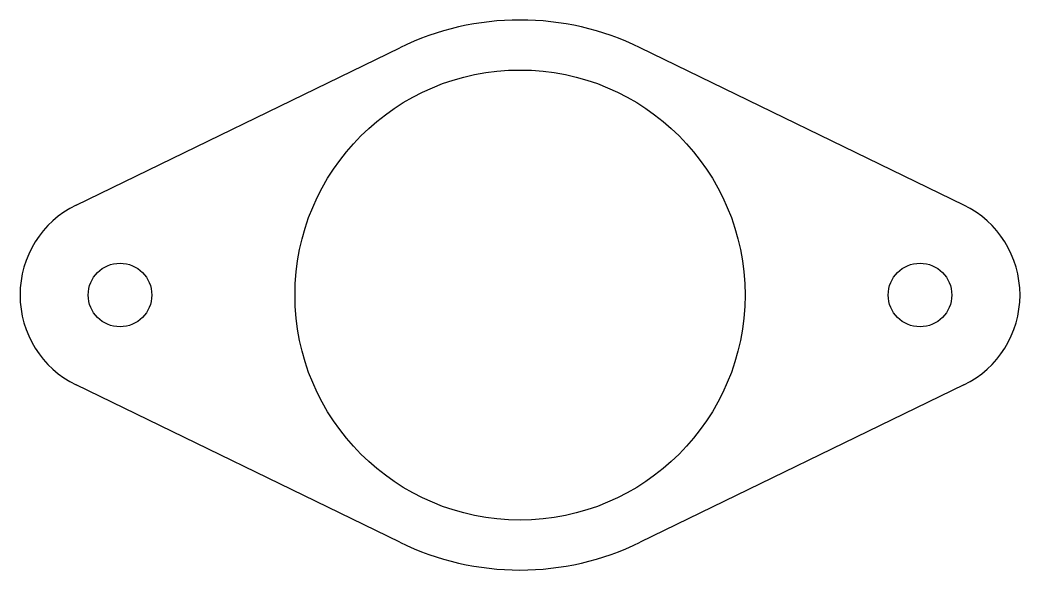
# Model space of a CAD drawing. Extents: x -1.25 to 1.25, y -0.69 to 0.69.
import ezdxf

# ---------------------------------------------------------------- set-up
doc = ezdxf.new("R2010")
doc.units = 0
doc.header["$MEASUREMENT"] = 0
doc.layers.add('VISIBLE', color=7, linetype='CONTINUOUS')

msp = doc.modelspace()

# ---------------------------------------------------------------- linework, layer by layer
at = {"layer": 'VISIBLE'}
for p, q in [((-1.1094, 0.2248), (-0.3008, 0.6182)), ((1.1094, 0.2248), (0.3008, 0.6182)), ((-0.3008, -0.6182), (-1.1094, -0.2248)), ((1.1094, -0.2248), (0.3008, -0.6182))]:
    msp.add_line(p, q, dxfattribs=at)
for centre, radius in [((0, 0), 0.5625), ((-1, 0), 0.0795), ((1, 0), 0.0795)]:
    msp.add_circle(centre, radius, dxfattribs=at)
for centre, radius, start, end in [((0, 0), 0.6875, 64.0555, 115.9445), ((-1, 0), 0.25, 115.9445, 244.0555), ((1, 0), 0.25, 295.9445, 64.0555), ((0, 0), 0.6875, 244.0555, 295.9445)]:
    msp.add_arc(centre, radius, start, end, dxfattribs=at)

doc.saveas('drawing.dxf')
